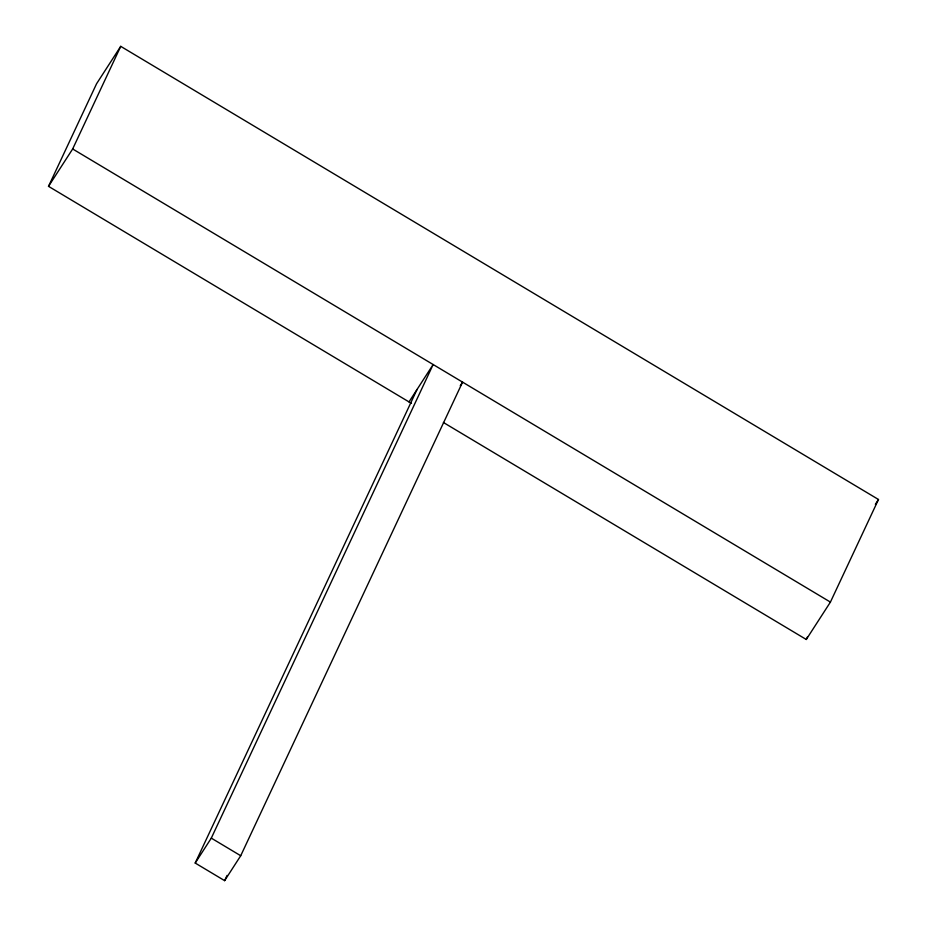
<?xml version="1.0" encoding="UTF-8"?>
<svg xmlns="http://www.w3.org/2000/svg" width="927" height="927" viewBox="0 0 927 927"><rect width="100%" height="100%" fill="white"/><g stroke="black" fill="none" stroke-linecap="round" stroke-linejoin="round"><path stroke-width="1.39" d="M411.449 403.372L48.517 186.339L96.582 83.731L120.73 46.35L878.483 499.491L830.418 602.098L806.27 639.479L443.396 422.48M48.517 186.339L72.665 148.969L120.73 46.35M460.279 385.69L462.573 382.133L240.719 855.737L224.624 880.65L195.203 863.049L417.046 389.456M195.203 863.049L211.298 838.135L433.152 364.531L409.004 401.912M224.624 880.65L227.08 875.412M806.27 639.479L807.487 636.884M875.366 504.311L878.483 499.491M72.665 148.969L830.418 602.098M211.298 838.135L240.719 855.737"/></g></svg>
